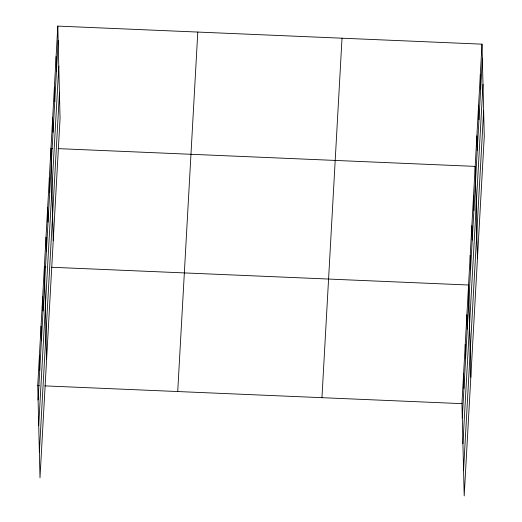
<?xml version="1.0" encoding="UTF-8"?>
<svg xmlns="http://www.w3.org/2000/svg" width="522" height="522" viewBox="0 0 522 522"><rect width="100%" height="100%" fill="white"/><g stroke="black" fill="none" stroke-linecap="round" stroke-linejoin="round"><path stroke-width="0.78" d="M57.805 26.1L60.063 118.357L39.992 477.839L37.734 385.582L57.805 26.1L482.008 44.161L484.266 136.418L464.195 495.9L461.937 403.643L482.008 44.161M38.086 399.982L58.157 40.501M38.713 425.678L58.79 66.196M39.365 452.15L59.436 92.668M177.721 391.539L197.792 32.057M321.95 397.679L342.021 38.204M462.29 418.044L482.361 58.562M462.916 443.739L482.987 84.257M463.562 470.211L483.633 110.729M52.585 148.392L50.986 148.326L53.237 240.583M58.183 148.633L475.183 166.387L477.441 258.644M45.962 267.023L44.357 266.951L46.615 359.208M51.561 267.257L468.56 285.012L470.818 377.269M37.734 385.582L39.339 385.647M44.938 385.888L461.937 403.643M480.305 74.718L480.658 89.118M478.596 105.274L478.948 119.675M476.893 135.831L477.245 150.232M473.526 196.044L473.878 210.444M471.875 225.7L472.227 240.1M470.218 255.356L470.57 269.763M466.903 314.668L467.255 329.075M465.252 344.331L465.598 358.731M463.595 373.987L463.947 388.388M56.102 56.657L56.454 71.057M54.399 87.213L54.745 101.614M52.689 117.77L53.042 132.17M49.329 177.982L49.681 192.383M47.672 207.639L48.024 222.039M46.014 237.295L46.367 251.702M42.706 296.607L43.058 311.014M41.049 326.27L41.401 340.67M39.391 355.926L39.744 370.326"/></g></svg>
